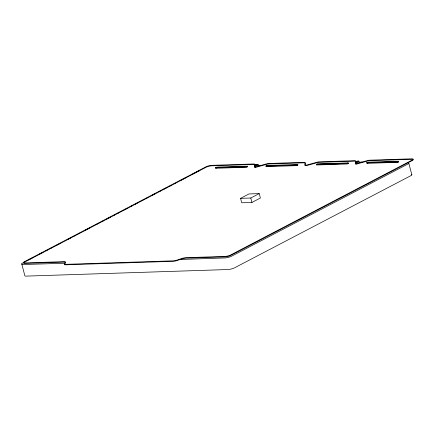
<?xml version="1.0" encoding="UTF-8"?>
<svg xmlns="http://www.w3.org/2000/svg" width="435" height="435" viewBox="0 0 435 435"><rect width="100%" height="100%" fill="white"/><g stroke="black" fill="none" stroke-linecap="round" stroke-linejoin="round"><path stroke-width="0.65" d="M215.494 167.692L217.141 167.089L247.363 166.197L247.243 166.92L245.84 167.285L215.956 168.258L215.494 167.692L245.715 166.801L247.363 166.197M215.619 168.176L217.266 167.573L247.488 166.681M265.926 166.05L267.574 165.447L297.796 164.555L297.676 165.273L296.273 165.643L266.389 166.616L265.926 166.05L296.148 165.159L297.796 164.555M266.051 166.534L267.699 165.931L297.921 165.039M316.359 164.408L318.007 163.805L348.228 162.913L348.109 163.631L346.706 164L316.821 164.974L316.359 164.408L346.581 163.517L348.228 162.913M316.484 164.887L318.132 164.289L348.353 163.397M366.792 162.761L368.44 162.157L398.661 161.271L398.542 161.989L397.139 162.353L367.254 163.326L366.792 162.761L397.014 161.869L398.661 161.271M366.917 163.245L368.565 162.641L398.786 161.749M25.534 261.468L22.212 263.3A6.182 1.414 -14.6 0 0 22.566 264.534L64.973 263.24M28.547 259.891L32.157 258.004M39.378 254.23L42.989 252.343M45.996 250.772L47.197 250.141M50.21 248.57L51.412 247.945M56.827 245.112L60.438 243.225M67.659 239.451L71.269 237.564M74.276 235.993L75.483 235.362M78.49 233.791L79.692 233.16M85.108 230.332L88.12 228.756M89.322 228.13L90.523 227.5M95.939 224.667L98.952 223.095M102.562 221.208L103.764 220.578M106.771 219.006L110.381 217.119M113.394 215.548L114.595 214.917M117.602 213.346L118.809 212.715M124.225 209.887L127.232 208.316M130.843 206.429L132.044 205.798M135.057 204.227L137.46 202.966M141.674 200.769L142.876 200.138M145.888 198.567L147.09 197.936M152.506 195.103L155.512 193.531M159.123 191.645L160.33 191.019M163.337 189.442L166.344 187.871M169.954 185.984L171.162 185.353M174.169 183.782L175.37 183.157M180.786 180.324L183.798 178.752M185 178.122L186.202 177.491M191.617 174.663L197.033 171.83M240.56 198.355L249.005 193.939L259.238 193.608L260.386 198.028L251.941 202.438L241.708 202.775L240.56 198.355L250.788 198.017L259.238 193.608M198.24 171.205L199.556 170.612M255.633 166.861L266.378 163.903A3.078 0.701 -14.6 0 1 268.797 163.478L304.114 162.326A3.078 0.701 -14.6 0 1 305.125 162.636L304.908 165.055L306.066 165.218L316.81 162.255A3.078 0.701 -14.6 0 1 319.23 161.831L354.547 160.684A3.078 0.701 -14.6 0 1 355.558 160.993L355.341 163.413L356.499 163.576L367.243 160.613A3.078 0.701 -14.6 0 1 369.663 160.189L411.787 158.818A4.105 0.935 -14.6 0 1 412.152 160.091L230.686 254.932A4.105 0.935 -14.6 0 1 225.074 256.405L185.805 257.683A4.105 0.935 -14.6 0 0 181.906 258.455L177.012 260.059A4.105 0.935 -14.6 0 1 173.108 260.831L65.647 264.333A4.105 0.935 -14.6 0 1 64.369 263.73L65.38 262.251A4.105 0.935 -14.6 0 0 64.108 261.647L24.838 262.93A4.105 0.935 -14.6 0 1 24.474 261.652L205.94 166.812A4.105 0.935 -14.6 0 1 211.551 165.343L253.681 163.968A3.078 0.701 -14.6 0 1 254.692 164.283L254.475 166.697L255.633 166.861L255.758 167.344L266.503 164.386A3.078 0.701 -14.6 0 1 268.922 163.962L304.239 162.81A3.078 0.701 -14.6 0 1 305.25 163.12L305.033 165.539L306.191 165.702L316.936 162.739A3.078 0.701 -14.6 0 1 319.355 162.315L354.672 161.167A3.078 0.701 -14.6 0 1 355.683 161.477L355.466 163.892L356.624 164.06L367.368 161.097A3.078 0.701 -14.6 0 1 369.788 160.673L411.912 159.302A4.105 0.935 -14.6 0 1 412.277 160.575L230.811 255.416A4.105 0.935 -14.6 0 1 225.2 256.889L185.93 258.167A4.105 0.935 -14.6 0 0 182.031 258.939L177.137 260.543A4.105 0.935 -14.6 0 1 173.239 261.315L65.772 264.817A4.105 0.935 -14.6 0 1 64.494 264.214L65.506 262.735A4.105 0.935 -14.6 0 0 64.233 262.131L24.964 263.414A4.105 0.935 -14.6 0 1 24.599 262.136L206.065 167.296A4.105 0.935 -14.6 0 1 211.682 165.827L253.806 164.452A3.078 0.701 -14.6 0 1 254.818 164.767L254.6 167.181L255.758 167.344M178.752 259.532L225.58 257.917A6.182 1.414 -14.6 0 0 231.012 256.498L408.356 163.81A6.182 1.414 -14.6 0 0 408.003 162.576M408.818 163.25L411.842 174.848M398.416 161.505L398.542 161.989M397.731 161.755L397.856 162.239M367.716 162.277L367.847 162.761M367.037 162.527L367.162 163.011M356.499 163.576L356.624 164.06M355.64 163.603L355.765 164.087M347.984 163.147L348.109 163.631M347.299 163.397L347.424 163.881M317.284 163.919L317.414 164.403M316.604 164.169L316.729 164.653M306.066 165.218L306.191 165.702M305.207 165.246L305.332 165.73M297.551 164.789L297.676 165.273M296.866 165.039L296.996 165.523M266.856 165.566L266.981 166.045M266.171 165.817L266.296 166.295M254.774 166.893L254.905 167.372M247.118 166.436L247.243 166.92M246.438 166.687L246.563 167.17M250.788 198.017L251.941 202.438M216.423 167.209L216.548 167.692M215.738 167.459L215.863 167.943M21.75 263.855L24.773 275.453A6.182 1.414 -14.6 0 0 25.583 276.133L228.603 269.515A6.182 1.414 -14.6 0 0 234.03 268.096L411.374 175.403A6.182 1.414 -14.6 0 0 411.717 174.424M258.183 165.599A5.187 1.185 -14.6 0 1 260.875 165.376M359.044 162.309A5.187 1.185 -14.6 0 1 362.605 162.304M255.166 165.849A2.05 0.468 -14.6 0 0 258.346 164.745A2.05 0.468 -14.6 0 0 255.617 164.908A2.05 0.468 -14.6 0 0 255.166 165.849M255.285 165.447A1.718 0.391 -14.6 0 0 257.955 164.522A1.718 0.391 -14.6 0 0 255.66 164.658A1.718 0.391 -14.6 0 0 255.285 165.447M356.026 162.559A2.05 0.468 -14.6 0 0 359.212 161.456A2.05 0.468 -14.6 0 0 356.482 161.619A2.05 0.468 -14.6 0 0 356.026 162.559M356.145 162.157A1.718 0.391 -14.6 0 0 358.815 161.233A1.718 0.391 -14.6 0 0 356.526 161.369A1.718 0.391 -14.6 0 0 356.145 162.157"/></g></svg>
